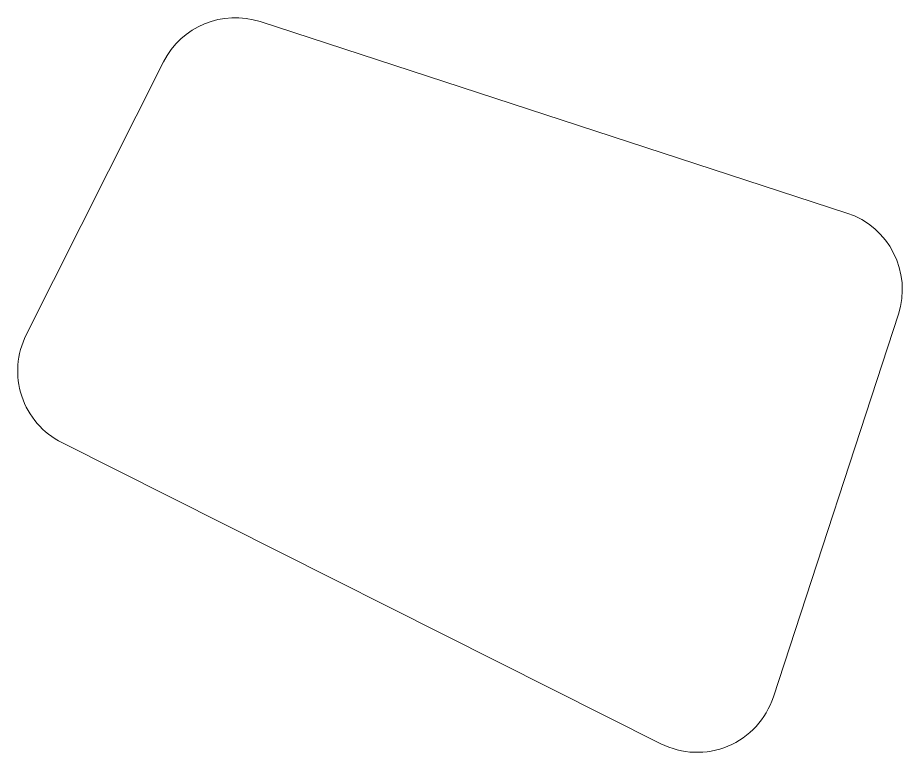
# Model space of a CAD drawing. Header units: metres. Extents: x 2713679.5 to 2713747.3, y 1226017.1 to 1226104.2.
# Drawn here: x 2713711.578 to 2713715.984, y 1226032.454 to 1226036.115 of the extents above; entities that cross this region are included whole.
import ezdxf

# ---------------------------------------------------------------- set-up
doc = ezdxf.new("R2010")
doc.units = ezdxf.units.M
doc.header["$MEASUREMENT"] = 0
doc.layers.add('plangrafiken', color=251, linetype='Continuous')

msp = doc.modelspace()

# ---------------------------------------------------------------- linework, layer by layer
at = {"layer": 'plangrafiken', "color": 7, "linetype": 'Continuous', "lineweight": 13}
for p, q in [((2713715.7082, 1226035.1415), (2713712.7864, 1226036.0952)), ((2713712.3049, 1226035.8947), (2713711.6208, 1226034.5346)), ((2713715.3419, 1226032.7303), (2713715.9643, 1226034.6371)), ((2713711.7985, 1226033.9975), (2713714.7819, 1226032.4971))]:
    msp.add_line(p, q, dxfattribs=at)
for centre, start, end in [((2713712.6622, 1226035.715), 71.9217, 153.3005), ((2713715.584, 1226034.7612), 341.9217, 71.9217), ((2713711.9782, 1226034.3549), 153.3005, 243.3005), ((2713714.9616, 1226032.8544), 243.3005, 341.9217)]:
    msp.add_arc(centre, 0.4, start, end, dxfattribs=at)

doc.saveas('drawing.dxf')
